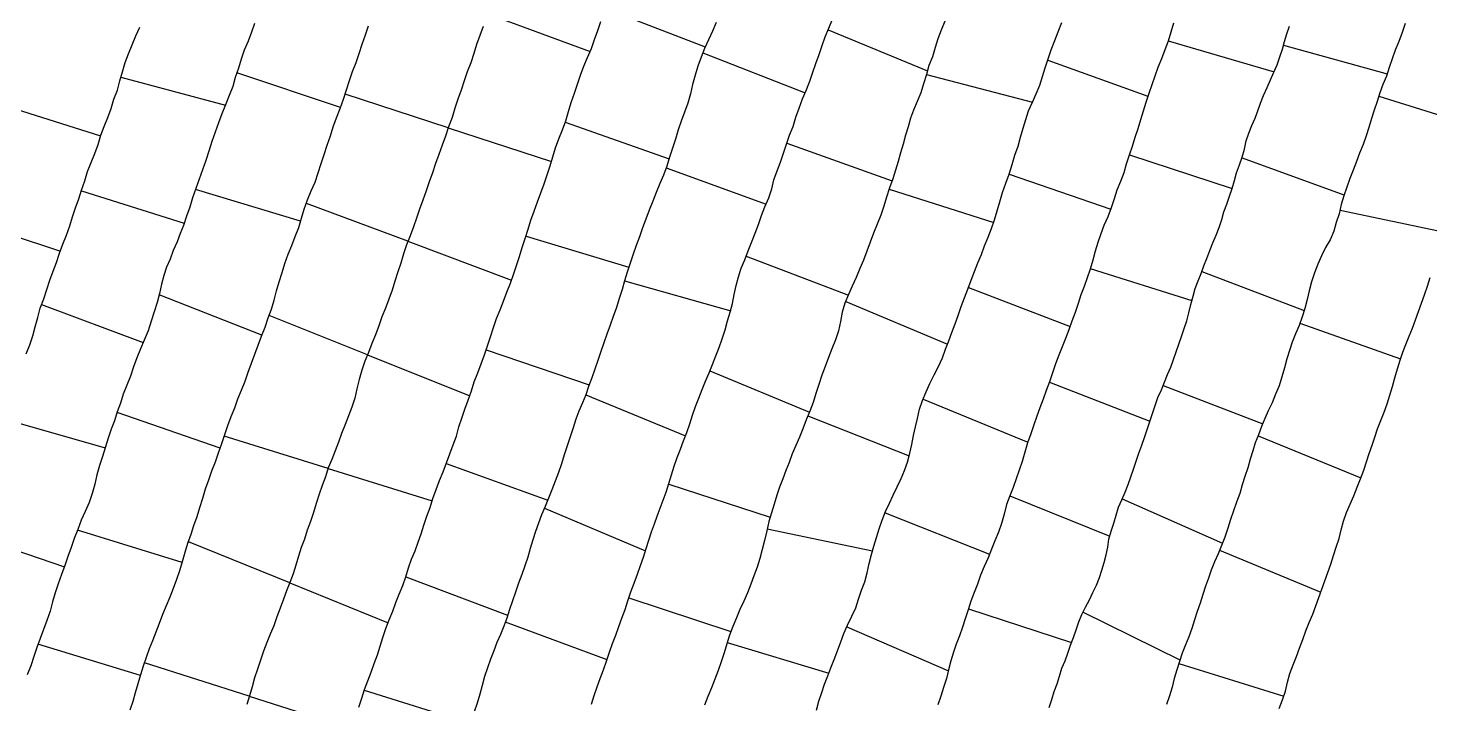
# Model space of a CAD drawing. Extents: x 703186 to 703989, y 1560402 to 1561368.
# Drawn here: x 703669.7 to 703727.8, y 1560685.7 to 1560713.8 of the extents above; entities that cross this region are included whole.
import ezdxf

# ---------------------------------------------------------------- set-up
doc = ezdxf.new("R2010")
doc.units = 0
doc.layers.add('10124_2002_REAL', color=30, linetype='Continuous')
doc.layers.add('AGROCAD PLL', color=7, linetype='Continuous')

msp = doc.modelspace()

# ---------------------------------------------------------------- linework, layer by layer
at = {"layer": '10124_2002_REAL'}
for points in [[(703679.079, 1560713.9508), (703678.9436, 1560713.5866), (703678.8073, 1560713.2078), (703678.6472, 1560712.8381), (703678.5275, 1560712.4721), (703678.4054, 1560712.093), (703678.2771, 1560711.7096), (703678.1715, 1560711.3354), (703678.0293, 1560710.9544), (703677.8776, 1560710.5745), (703677.7218, 1560710.2014), (703677.5815, 1560709.8208), (703677.4459, 1560709.4374), (703677.3083, 1560709.048), (703677.1803, 1560708.6536), (703677.0556, 1560708.2679), (703676.9239, 1560707.8734), (703676.786, 1560707.487), (703676.6433, 1560707.0958), (703676.5015, 1560706.7123), (703676.3897, 1560706.3205), (703676.2553, 1560705.9469), (703676.1313, 1560705.5691), (703675.9858, 1560705.2338), (703675.8672, 1560704.8821), (703675.7077, 1560704.5328), (703675.5736, 1560704.1746), (703675.427, 1560703.8388), (703675.3183, 1560703.4906), (703675.2246, 1560703.1298), (703675.1363, 1560702.7524), (703675.0389, 1560702.3772), (703674.9195, 1560701.9853), (703674.7857, 1560701.5948), (703674.6595, 1560701.1963), (703674.5042, 1560700.8151), (703674.3445, 1560700.4469), (703674.1953, 1560700.0724), (703674.0605, 1560699.7023), (703673.9349, 1560699.3174), (703673.7802, 1560698.9445), (703673.6341, 1560698.5719), (703673.5155, 1560698.194), (703673.3828, 1560697.832), (703673.2655, 1560697.4654), (703673.124, 1560697.1152), (703672.9997, 1560696.7508), (703672.8935, 1560696.378), (703672.7764, 1560695.9904), (703672.6405, 1560695.6087), (703672.534, 1560695.2229), (703672.4493, 1560694.8325), (703672.345, 1560694.4488), (703672.2138, 1560694.0706), (703672.0514, 1560693.7009), (703671.8835, 1560693.3389), (703671.7499, 1560692.9621), (703671.6017, 1560692.5845), (703671.4665, 1560692.2118), (703671.3359, 1560691.836), (703671.2094, 1560691.4559), (703671.0691, 1560691.0858), (703670.9359, 1560690.7083), (703670.8125, 1560690.3293), (703670.6938, 1560689.9568), (703670.5968, 1560689.5617), (703670.4669, 1560689.1778), (703670.3251, 1560688.8125), (703670.184, 1560688.4358), (703670.0433, 1560688.0603), (703669.9277, 1560687.6832), (703669.8041, 1560687.2964), (703669.654, 1560686.9311)], [(703673.9214, 1560685.4739), (703674.0428, 1560685.8322), (703674.1386, 1560686.1973), (703674.2459, 1560686.5693), (703674.3597, 1560686.9408), (703674.4749, 1560687.304), (703674.5997, 1560687.6602), (703674.7271, 1560688.0135), (703674.8554, 1560688.351), (703674.9916, 1560688.7153), (703675.1307, 1560689.0722), (703675.2725, 1560689.4379), (703675.4235, 1560689.8093), (703675.5732, 1560690.1631), (703675.7173, 1560690.5286), (703675.858, 1560690.8981), (703675.9758, 1560691.2579), (703676.0919, 1560691.633), (703676.1954, 1560692.0125), (703676.308, 1560692.3881), (703676.4458, 1560692.7585), (703676.5649, 1560693.1225), (703676.7024, 1560693.4911), (703676.8115, 1560693.8682), (703676.9287, 1560694.2496), (703677.0399, 1560694.6391), (703677.1755, 1560695.0175), (703677.3101, 1560695.3915), (703677.4506, 1560695.764), (703677.5838, 1560696.1354), (703677.7157, 1560696.5179), (703677.839, 1560696.8975), (703677.9625, 1560697.2715), (703678.1099, 1560697.6435), (703678.2542, 1560697.9994), (703678.3891, 1560698.3714), (703678.5338, 1560698.741), (703678.6826, 1560699.1052), (703678.8148, 1560699.4821), (703678.9505, 1560699.8507), (703679.091, 1560700.228), (703679.2243, 1560700.5983), (703679.3641, 1560700.9743), (703679.5113, 1560701.3495), (703679.6458, 1560701.7308), (703679.778, 1560702.0981), (703679.8887, 1560702.4658), (703679.9913, 1560702.8499), (703680.0945, 1560703.2283), (703680.2165, 1560703.6144), (703680.3342, 1560703.997), (703680.4767, 1560704.3715), (703680.6169, 1560704.7428), (703680.7613, 1560705.1142), (703680.9059, 1560705.4889), (703681.0215, 1560705.8713), (703681.139, 1560706.2506), (703681.2763, 1560706.6291), (703681.4262, 1560707.0082), (703681.5924, 1560707.3688), (703681.715, 1560707.7497), (703681.8361, 1560708.1325), (703681.9648, 1560708.5176), (703682.0905, 1560708.902), (703682.2209, 1560709.2853), (703682.3409, 1560709.6651), (703682.4804, 1560710.0385), (703682.6288, 1560710.4197), (703682.7579, 1560710.8074), (703682.8838, 1560711.1943), (703683.0102, 1560711.5783), (703683.1427, 1560711.9495), (703683.2868, 1560712.3245), (703683.4155, 1560712.7019), (703683.5357, 1560713.0916), (703683.6708, 1560713.475), (703683.8078, 1560713.8485)], [(703688.5592, 1560713.8243), (703688.4155, 1560713.4538), (703688.2832, 1560713.0785), (703688.1658, 1560712.6983), (703688.0415, 1560712.3143), (703687.8964, 1560711.9416), (703687.7665, 1560711.5613), (703687.6389, 1560711.1824), (703687.4998, 1560710.8031), (703687.3863, 1560710.4283), (703687.2637, 1560710.0453), (703687.1161, 1560709.6569), (703686.9909, 1560709.2738), (703686.8608, 1560708.8961), (703686.7156, 1560708.5152), (703686.581, 1560708.1325), (703686.4551, 1560707.7539), (703686.3233, 1560707.3751), (703686.1898, 1560707), (703686.0482, 1560706.6222), (703685.9173, 1560706.2461), (703685.7948, 1560705.8772), (703685.6601, 1560705.5057), (703685.5218, 1560705.1404), (703685.3817, 1560704.7659), (703685.2579, 1560704.3954), (703685.1484, 1560704.0103), (703685.0176, 1560703.6385), (703684.892, 1560703.2631), (703684.7779, 1560702.88), (703684.642, 1560702.5131), (703684.4994, 1560702.1423), (703684.3581, 1560701.7715), (703684.2262, 1560701.3977), (703684.0894, 1560701.0303), (703683.9438, 1560700.665), (703683.7986, 1560700.3027), (703683.6509, 1560699.9335), (703683.5226, 1560699.5608), (703683.4184, 1560699.1784), (703683.3223, 1560698.7946), (703683.2309, 1560698.4038), (703683.1091, 1560698.0342), (703682.9766, 1560697.6722), (703682.83, 1560697.3067), (703682.6863, 1560696.9443), (703682.5567, 1560696.5831), (703682.4219, 1560696.2169), (703682.2815, 1560695.8603), (703682.1332, 1560695.51), (703682.0167, 1560695.1368), (703681.8739, 1560694.7802), (703681.7551, 1560694.4144), (703681.6333, 1560694.0359), (703681.5164, 1560693.6581), (703681.3907, 1560693.292), (703681.2628, 1560692.9283), (703681.1409, 1560692.5614), (703681.0112, 1560692.2052), (703680.8966, 1560691.8443), (703680.7833, 1560691.4749), (703680.671, 1560691.1123), (703680.5387, 1560690.7615), (703680.3981, 1560690.4148), (703680.2704, 1560690.06), (703680.1419, 1560689.6979), (703680.0032, 1560689.3301), (703679.8725, 1560688.9622), (703679.7255, 1560688.613), (703679.5884, 1560688.2655), (703679.4459, 1560687.9089), (703679.3192, 1560687.5401), (703679.1979, 1560687.1638), (703679.0768, 1560686.7996), (703678.9787, 1560686.424), (703678.8657, 1560686.0594), (703678.7513, 1560685.7)], [(703683.407, 1560685.5917), (703683.522, 1560685.9599), (703683.635, 1560686.3189), (703683.7727, 1560686.6777), (703683.9102, 1560687.0415), (703684.0411, 1560687.4023), (703684.1775, 1560687.7571), (703684.2837, 1560688.1107), (703684.4009, 1560688.4771), (703684.5244, 1560688.8449), (703684.6627, 1560689.2099), (703684.8076, 1560689.564), (703684.9394, 1560689.9216), (703685.0755, 1560690.2763), (703685.2193, 1560690.636), (703685.3533, 1560690.994), (703685.4551, 1560691.371), (703685.5903, 1560691.7317), (703685.7306, 1560692.0734), (703685.8591, 1560692.4258), (703685.9782, 1560692.7823), (703686.0942, 1560693.1386), (703686.224, 1560693.507), (703686.3538, 1560693.8724), (703686.468, 1560694.2474), (703686.5999, 1560694.6137), (703686.7498, 1560694.9894), (703686.8963, 1560695.3526), (703687.0309, 1560695.7255), (703687.1702, 1560696.0958), (703687.3147, 1560696.4677), (703687.4462, 1560696.8317), (703687.5486, 1560697.2076), (703687.6701, 1560697.5786), (703687.8008, 1560697.9465), (703687.9376, 1560698.3275), (703688.065, 1560698.7088), (703688.1869, 1560699.0859), (703688.3282, 1560699.4596), (703688.4708, 1560699.8268), (703688.6058, 1560700.2036), (703688.7318, 1560700.5747), (703688.8561, 1560700.9511), (703688.987, 1560701.3294), (703689.1151, 1560701.7044), (703689.2566, 1560702.0668), (703689.3978, 1560702.4325), (703689.542, 1560702.7982), (703689.6822, 1560703.1706), (703689.8158, 1560703.5347), (703689.9393, 1560703.9012), (703690.06, 1560704.2796), (703690.1751, 1560704.647), (703690.3038, 1560705.0252), (703690.4208, 1560705.4123), (703690.5378, 1560705.7917), (703690.6683, 1560706.1664), (703690.8078, 1560706.5473), (703690.9414, 1560706.9178), (703691.0808, 1560707.2906), (703691.2091, 1560707.6683), (703691.3268, 1560708.046), (703691.4478, 1560708.4166), (703691.56, 1560708.7924), (703691.6922, 1560709.1643), (703691.8482, 1560709.5302), (703691.9805, 1560709.9042), (703692.0881, 1560710.2891), (703692.2027, 1560710.6748), (703692.3389, 1560711.0499), (703692.4735, 1560711.4264), (703692.5934, 1560711.8065), (703692.731, 1560712.1712), (703692.8867, 1560712.5417), (703693.0469, 1560712.904), (703693.1728, 1560713.2757), (703693.3115, 1560713.6537), (703693.4392, 1560714.0348)], [(703698.2214, 1560713.9867), (703698.0614, 1560713.6232), (703697.9016, 1560713.2678), (703697.7375, 1560712.9143), (703697.5975, 1560712.5534), (703697.4589, 1560712.1765), (703697.3407, 1560711.8074), (703697.2378, 1560711.4225), (703697.1487, 1560711.0248), (703697.0361, 1560710.6435), (703696.9048, 1560710.2698), (703696.7672, 1560709.8971), (703696.6452, 1560709.5327), (703696.5286, 1560709.1534), (703696.4127, 1560708.772), (703696.2885, 1560708.4054), (703696.1718, 1560708.028), (703696.037, 1560707.6595), (703695.8869, 1560707.308), (703695.7313, 1560706.942), (703695.5894, 1560706.5733), (703695.4412, 1560706.2013), (703695.3054, 1560705.8286), (703695.1635, 1560705.4691), (703695.043, 1560705.0949), (703694.9064, 1560704.7306), (703694.7699, 1560704.3719), (703694.644, 1560704.001), (703694.5303, 1560703.6331), (703694.4192, 1560703.2751), (703694.3147, 1560702.9059), (703694.1984, 1560702.5382), (703694.0805, 1560702.1648), (703693.9451, 1560701.7979), (703693.8188, 1560701.4305), (703693.6818, 1560701.0544), (703693.5624, 1560700.6988), (703693.4387, 1560700.3352), (703693.3063, 1560699.9708), (703693.1848, 1560699.6085), (703693.0621, 1560699.2494), (703692.9293, 1560698.889), (703692.8071, 1560698.5457), (703692.6694, 1560698.2111), (703692.5251, 1560697.871), (703692.4024, 1560697.5333), (703692.2899, 1560697.1745), (703692.1653, 1560696.8037), (703692.0367, 1560696.4328), (703691.9154, 1560696.0569), (703691.8008, 1560695.6733), (703691.6767, 1560695.3146), (703691.5424, 1560694.9549), (703691.3981, 1560694.5995), (703691.2597, 1560694.2509), (703691.1232, 1560693.9056), (703690.9777, 1560693.5629), (703690.8531, 1560693.2219), (703690.729, 1560692.8729), (703690.6164, 1560692.5296), (703690.5106, 1560692.1728), (703690.4103, 1560691.8076), (703690.289, 1560691.4446), (703690.1539, 1560691.089), (703690.0229, 1560690.7247), (703689.8984, 1560690.3624), (703689.7683, 1560689.9997), (703689.6438, 1560689.6374), (703689.5308, 1560689.2792), (703689.4064, 1560688.9416), (703689.2713, 1560688.6), (703689.1254, 1560688.2613), (703688.9922, 1560687.926), (703688.864, 1560687.5763), (703688.7379, 1560687.2188), (703688.6153, 1560686.8542), (703688.5206, 1560686.4806), (703688.4122, 1560686.1188), (703688.3068, 1560685.753), (703688.186, 1560685.3898)], [(703693.0494, 1560685.7062), (703693.1566, 1560686.0647), (703693.2815, 1560686.4221), (703693.4108, 1560686.776), (703693.5387, 1560687.1326), (703693.6662, 1560687.4949), (703693.7874, 1560687.863), (703693.9245, 1560688.2234), (703694.0569, 1560688.5748), (703694.187, 1560688.9287), (703694.3103, 1560689.2833), (703694.4371, 1560689.632), (703694.5585, 1560689.9972), (703694.6796, 1560690.3644), (703694.81, 1560690.7321), (703694.9533, 1560691.0989), (703695.0748, 1560691.459), (703695.1973, 1560691.813), (703695.3205, 1560692.1713), (703695.4231, 1560692.5192), (703695.5328, 1560692.8628), (703695.6559, 1560693.1972), (703695.7721, 1560693.5151), (703695.8953, 1560693.84), (703696.0182, 1560694.1711), (703696.1434, 1560694.5074), (703696.257, 1560694.8581), (703696.3612, 1560695.2186), (703696.4697, 1560695.5801), (703696.5966, 1560695.9362), (703696.7336, 1560696.2846), (703696.8596, 1560696.6303), (703696.9945, 1560696.9846), (703697.1228, 1560697.3375), (703697.2423, 1560697.7), (703697.3646, 1560698.059), (703697.4944, 1560698.4089), (703697.6351, 1560698.7604), (703697.7726, 1560699.1096), (703697.9196, 1560699.4508), (703698.0636, 1560699.7999), (703698.2071, 1560700.1535), (703698.3469, 1560700.5104), (703698.4671, 1560700.8678), (703698.5863, 1560701.2391), (703698.6924, 1560701.6066), (703698.8039, 1560701.9657), (703698.898, 1560702.3279), (703698.9698, 1560702.7066), (703699.0398, 1560703.0777), (703699.142, 1560703.4429), (703699.2545, 1560703.792), (703699.4029, 1560704.1434), (703699.5436, 1560704.5129), (703699.68, 1560704.8661), (703699.8279, 1560705.2419), (703699.9734, 1560705.6141), (703700.0927, 1560705.983), (703700.2385, 1560706.3457), (703700.4073, 1560706.7099), (703700.53, 1560707.0923), (703700.6111, 1560707.4594), (703700.7459, 1560707.8283), (703700.8863, 1560708.1942), (703701.0149, 1560708.5639), (703701.1282, 1560708.9464), (703701.2602, 1560709.3148), (703701.4061, 1560709.6789), (703701.5261, 1560710.0563), (703701.6554, 1560710.4401), (703701.8014, 1560710.8165), (703701.9519, 1560711.1725), (703702.1034, 1560711.5507), (703702.2318, 1560711.9227), (703702.3484, 1560712.289), (703702.4905, 1560712.6582), (703702.6131, 1560713.0266), (703702.7342, 1560713.3904), (703702.8849, 1560713.7539), (703703.047, 1560714.1248)], [(703707.6948, 1560714.0384), (703707.5416, 1560713.671), (703707.4072, 1560713.3089), (703707.2983, 1560712.9453), (703707.1801, 1560712.567), (703707.0322, 1560712.1993), (703706.9343, 1560711.8242), (703706.8201, 1560711.4387), (703706.7063, 1560711.0739), (703706.5515, 1560710.7119), (703706.3982, 1560710.3571), (703706.2776, 1560710.021), (703706.1728, 1560709.6653), (703706.0683, 1560709.3163), (703705.9643, 1560708.947), (703705.8634, 1560708.5853), (703705.7678, 1560708.2246), (703705.6561, 1560707.8585), (703705.5377, 1560707.4971), (703705.4046, 1560707.1263), (703705.2838, 1560706.747), (703705.1742, 1560706.3704), (703705.0426, 1560705.9931), (703704.8892, 1560705.616), (703704.7413, 1560705.2453), (703704.6074, 1560704.8693), (703704.4617, 1560704.5015), (703704.3228, 1560704.1306), (703704.1684, 1560703.7761), (703704.0179, 1560703.4137), (703703.8603, 1560703.0542), (703703.7074, 1560702.6982), (703703.5563, 1560702.3396), (703703.4472, 1560701.9668), (703703.3698, 1560701.584), (703703.2826, 1560701.1937), (703703.1606, 1560700.8223), (703703.0187, 1560700.4531), (703702.8806, 1560700.085), (703702.7343, 1560699.7228), (703702.5923, 1560699.3582), (703702.4671, 1560698.9759), (703702.3511, 1560698.6005), (703702.2403, 1560698.2211), (703702.0939, 1560697.8605), (703701.9499, 1560697.4988), (703701.8163, 1560697.1306), (703701.6666, 1560696.7836), (703701.5221, 1560696.4351), (703701.3724, 1560696.0924), (703701.2461, 1560695.7311), (703701.1106, 1560695.3989), (703700.9859, 1560695.0525), (703700.847, 1560694.7179), (703700.7344, 1560694.3751), (703700.6183, 1560694.0106), (703700.5075, 1560693.6506), (703700.3963, 1560693.2887), (703700.3153, 1560692.8994), (703700.2268, 1560692.5021), (703700.1237, 1560692.1238), (703700.0254, 1560691.7583), (703699.9149, 1560691.3984), (703699.7807, 1560691.0381), (703699.6494, 1560690.6836), (703699.5093, 1560690.3285), (703699.363, 1560689.9886), (703699.2044, 1560689.6427), (703699.0547, 1560689.285), (703698.9036, 1560688.9324), (703698.766, 1560688.5757), (703698.6555, 1560688.2089), (703698.5434, 1560687.8435), (703698.4242, 1560687.4666), (703698.2932, 1560687.1015), (703698.1626, 1560686.7422), (703698.0229, 1560686.388), (703697.8778, 1560686.027), (703697.734, 1560685.6748)], [(703702.3811, 1560685.4674), (703702.4769, 1560685.8318), (703702.5935, 1560686.1922), (703702.7088, 1560686.5361), (703702.8439, 1560686.8785), (703702.9726, 1560687.2161), (703703.107, 1560687.5589), (703703.244, 1560687.9154), (703703.3867, 1560688.2889), (703703.5142, 1560688.6426), (703703.6657, 1560688.9935), (703703.8408, 1560689.3563), (703704.0029, 1560689.707), (703704.1238, 1560690.0698), (703704.2446, 1560690.4383), (703704.382, 1560690.7899), (703704.484, 1560691.1568), (703704.5642, 1560691.5412), (703704.6564, 1560691.9137), (703704.7595, 1560692.2676), (703704.8621, 1560692.6173), (703704.9775, 1560692.9779), (703705.0997, 1560693.3411), (703705.2406, 1560693.6982), (703705.4014, 1560694.0484), (703705.5577, 1560694.3863), (703705.7224, 1560694.7242), (703705.8847, 1560695.0736), (703706.0317, 1560695.4006), (703706.1521, 1560695.7538), (703706.2487, 1560696.117), (703706.326, 1560696.4822), (703706.4033, 1560696.8496), (703706.4882, 1560697.2109), (703706.5681, 1560697.5661), (703706.6545, 1560697.9468), (703706.7744, 1560698.3119), (703706.9187, 1560698.6627), (703707.0812, 1560699.015), (703707.2527, 1560699.3705), (703707.4368, 1560699.7166), (703707.5989, 1560700.0735), (703707.7284, 1560700.4323), (703707.8608, 1560700.7838), (703707.9897, 1560701.134), (703708.1275, 1560701.4824), (703708.2461, 1560701.8363), (703708.3822, 1560702.2008), (703708.5166, 1560702.5665), (703708.6522, 1560702.9306), (703708.7913, 1560703.2956), (703708.9278, 1560703.6614), (703709.0716, 1560704.0117), (703709.2125, 1560704.3693), (703709.3426, 1560704.7215), (703709.4911, 1560705.078), (703709.6323, 1560705.4398), (703709.7612, 1560705.8026), (703709.8717, 1560706.1778), (703709.9824, 1560706.5545), (703710.0923, 1560706.9368), (703710.2313, 1560707.316), (703710.3625, 1560707.6992), (703710.4874, 1560708.0988), (703710.6068, 1560708.4836), (703710.7332, 1560708.863), (703710.8407, 1560709.2363), (703710.9506, 1560709.6073), (703711.0501, 1560709.9685), (703711.1669, 1560710.3301), (703711.3299, 1560710.6805), (703711.4874, 1560711.031), (703711.6332, 1560711.3851), (703711.7427, 1560711.7414), (703711.852, 1560712.1139), (703711.9839, 1560712.4814), (703712.1119, 1560712.8606), (703712.2632, 1560713.2374), (703712.397, 1560713.6042), (703712.5444, 1560713.9827)], [(703717.1864, 1560713.9544), (703717.0677, 1560713.5902), (703716.9575, 1560713.2151), (703716.8242, 1560712.8489), (703716.6762, 1560712.4863), (703716.5347, 1560712.1224), (703716.4073, 1560711.7597), (703716.2783, 1560711.4068), (703716.1513, 1560711.0435), (703716.0369, 1560710.6743), (703715.9199, 1560710.3115), (703715.8055, 1560709.9465), (703715.6958, 1560709.5772), (703715.5772, 1560709.2118), (703715.4622, 1560708.8466), (703715.3411, 1560708.4776), (703715.2198, 1560708.1157), (703715.1142, 1560707.7559), (703714.9827, 1560707.3878), (703714.8296, 1560707.0353), (703714.7137, 1560706.6664), (703714.5994, 1560706.2932), (703714.4556, 1560705.9205), (703714.2855, 1560705.5616), (703714.1642, 1560705.2167), (703714.0491, 1560704.8586), (703713.9349, 1560704.4993), (703713.8418, 1560704.1297), (703713.7243, 1560703.7553), (703713.5966, 1560703.3926), (703713.475, 1560703.0328), (703713.3419, 1560702.6856), (703713.2291, 1560702.3258), (703713.1025, 1560701.9591), (703712.9663, 1560701.5977), (703712.8359, 1560701.2327), (703712.7055, 1560700.8842), (703712.5624, 1560700.5394), (703712.4205, 1560700.1833), (703712.2854, 1560699.8279), (703712.1578, 1560699.4561), (703712.0391, 1560699.0793), (703711.9006, 1560698.725), (703711.7796, 1560698.3585), (703711.641, 1560698.0058), (703711.5147, 1560697.6507), (703711.3915, 1560697.3007), (703711.2658, 1560696.9302), (703711.1316, 1560696.5476), (703711.0194, 1560696.1569), (703710.8982, 1560695.7703), (703710.7743, 1560695.4106), (703710.654, 1560695.0609), (703710.5378, 1560694.7034), (703710.397, 1560694.3532), (703710.2495, 1560693.9871), (703710.1619, 1560693.5979), (703710.0528, 1560693.2051), (703709.9178, 1560692.8402), (703709.7671, 1560692.4908), (703709.6372, 1560692.1346), (703709.4896, 1560691.778), (703709.3263, 1560691.4261), (703709.1737, 1560691.0578), (703709.0516, 1560690.6915), (703708.9212, 1560690.3387), (703708.7825, 1560689.9833), (703708.665, 1560689.6219), (703708.5452, 1560689.2531), (703708.4302, 1560688.8989), (703708.3074, 1560688.5427), (703708.174, 1560688.2033), (703708.0583, 1560687.8664), (703707.9443, 1560687.5047), (703707.8537, 1560687.131), (703707.7707, 1560686.7695), (703707.6455, 1560686.4017), (703707.5344, 1560686.0435), (703707.404, 1560685.6872)], [(703712.0244, 1560685.5773), (703712.1306, 1560685.904), (703712.2346, 1560686.2284), (703712.3543, 1560686.5528), (703712.4548, 1560686.8739), (703712.5506, 1560687.2), (703712.6833, 1560687.5098), (703712.8037, 1560687.8267), (703712.9092, 1560688.1507), (703713.0337, 1560688.4741), (703713.1468, 1560688.7982), (703713.2597, 1560689.1187), (703713.3853, 1560689.4313), (703713.5358, 1560689.736), (703713.6966, 1560690.0402), (703713.84, 1560690.3476), (703713.9881, 1560690.6509), (703714.1049, 1560690.9635), (703714.2098, 1560691.2739), (703714.3003, 1560691.584), (703714.3833, 1560691.8986), (703714.4518, 1560692.2229), (703714.5035, 1560692.55), (703714.5883, 1560692.8816), (703714.6991, 1560693.2219), (703714.7979, 1560693.5455), (703714.9048, 1560693.876), (703715.0322, 1560694.1894), (703715.1716, 1560694.5043), (703715.2947, 1560694.8201), (703715.4087, 1560695.143), (703715.5238, 1560695.4628), (703715.6291, 1560695.7879), (703715.7396, 1560696.1227), (703715.8633, 1560696.4501), (703715.9775, 1560696.7722), (703716.091, 1560697.1064), (703716.2003, 1560697.4319), (703716.3063, 1560697.7649), (703716.4137, 1560698.1002), (703716.5342, 1560698.4267), (703716.6809, 1560698.7435), (703716.8049, 1560699.0652), (703716.9313, 1560699.3827), (703717.0645, 1560699.6923), (703717.1797, 1560700.0061), (703717.2917, 1560700.3261), (703717.4053, 1560700.6442), (703717.5074, 1560700.9627), (703717.6233, 1560701.2913), (703717.7369, 1560701.6162), (703717.8225, 1560701.9436), (703717.8984, 1560702.2881), (703717.9963, 1560702.6322), (703718.0726, 1560702.9536), (703718.2034, 1560703.2681), (703718.3258, 1560703.5803), (703718.4436, 1560703.8878), (703718.5672, 1560704.2043), (703718.6895, 1560704.5252), (703718.8138, 1560704.842), (703718.9475, 1560705.1618), (703719.0682, 1560705.4812), (703719.1773, 1560705.8129), (703719.2718, 1560706.1315), (703719.3854, 1560706.4575), (703719.5076, 1560706.7788), (703719.6096, 1560707.102), (703719.7027, 1560707.4278), (703719.7984, 1560707.7554), (703719.9158, 1560708.0827), (703720.0326, 1560708.4038), (703720.1203, 1560708.7358), (703720.1883, 1560709.0789), (703720.297, 1560709.394), (703720.421, 1560709.7087), (703720.5671, 1560710.0138), (703720.6807, 1560710.3197), (703720.7812, 1560710.6442), (703720.9153, 1560710.9618), (703721.0595, 1560711.2851), (703721.2065, 1560711.606), (703721.3467, 1560711.9216), (703721.4832, 1560712.2379), (703721.5892, 1560712.5658), (703721.6968, 1560712.885), (703721.7839, 1560713.198), (703721.8818, 1560713.519), (703721.993, 1560713.8369)], [(703726.7875, 1560713.9442), (703726.659, 1560713.5727), (703726.5228, 1560713.2059), (703726.3773, 1560712.8383), (703726.246, 1560712.4802), (703726.1279, 1560712.1159), (703726.0078, 1560711.7557), (703725.8658, 1560711.412), (703725.7301, 1560711.0639), (703725.6197, 1560710.7109), (703725.5042, 1560710.347), (703725.3946, 1560709.999), (703725.2823, 1560709.6311), (703725.1692, 1560709.2849), (703725.0482, 1560708.9283), (703724.8991, 1560708.5727), (703724.7633, 1560708.221), (703724.6275, 1560707.8654), (703724.4935, 1560707.5099), (703724.362, 1560707.1597), (703724.2367, 1560706.799), (703724.1364, 1560706.4335), (703724.0551, 1560706.0513), (703723.9307, 1560705.6866), (703723.8338, 1560705.3262), (703723.675, 1560704.9771), (703723.4786, 1560704.6517), (703723.3169, 1560704.3141), (703723.1651, 1560703.9603), (703723.0243, 1560703.6061), (703722.9049, 1560703.2266), (703722.8, 1560702.8587), (703722.7249, 1560702.4935), (703722.6267, 1560702.1266), (703722.5166, 1560701.7794), (703722.39, 1560701.424), (703722.2451, 1560701.0693), (703722.1013, 1560700.7288), (703721.9871, 1560700.3835), (703721.8815, 1560700.0299), (703721.7857, 1560699.6633), (703721.6776, 1560699.2916), (703721.5585, 1560698.92), (703721.4131, 1560698.5649), (703721.2667, 1560698.215), (703721.1102, 1560697.8844), (703720.9604, 1560697.562), (703720.835, 1560697.2249), (703720.7061, 1560696.8856), (703720.5695, 1560696.5496), (703720.466, 1560696.2138), (703720.3646, 1560695.8684), (703720.2557, 1560695.5068), (703720.1412, 1560695.1551), (703720.024, 1560694.8089), (703719.9244, 1560694.4443), (703719.7978, 1560694.0898), (703719.6723, 1560693.726), (703719.5488, 1560693.3653), (703719.4277, 1560693.0061), (703719.3036, 1560692.6437), (703719.1707, 1560692.2888), (703719.0294, 1560691.948), (703718.8805, 1560691.6078), (703718.7479, 1560691.271), (703718.6359, 1560690.9335), (703718.5069, 1560690.5996), (703718.3893, 1560690.2634), (703718.2877, 1560689.906), (703718.1654, 1560689.557), (703718.0535, 1560689.2052), (703717.9421, 1560688.8514), (703717.8194, 1560688.5084), (703717.6787, 1560688.1674), (703717.5384, 1560687.8304), (703717.4236, 1560687.4766), (703717.318, 1560687.1379), (703717.2124, 1560686.7808), (703717.1291, 1560686.4122), (703717.0084, 1560686.0579), (703716.8955, 1560685.6957)], [(703669.6101, 1560700.2384), (703669.7542, 1560700.6178), (703669.8784, 1560700.9906), (703669.9841, 1560701.3662), (703670.0858, 1560701.7481), (703670.189, 1560702.1357), (703670.332, 1560702.519), (703670.4595, 1560702.9104), (703670.5917, 1560703.2935), (703670.7259, 1560703.6728), (703670.8641, 1560704.0352), (703670.9942, 1560704.421), (703671.1294, 1560704.7975), (703671.2795, 1560705.1719), (703671.4168, 1560705.5542), (703671.5316, 1560705.9286), (703671.6547, 1560706.2963), (703671.7928, 1560706.6715), (703671.9065, 1560707.0317), (703672.0375, 1560707.415), (703672.1479, 1560707.8084), (703672.3072, 1560708.1816), (703672.4592, 1560708.5543), (703672.5933, 1560708.9294), (703672.7001, 1560709.3131), (703672.8428, 1560709.677), (703672.9947, 1560710.0482), (703673.1258, 1560710.4264), (703673.2477, 1560710.8072), (703673.387, 1560711.1822), (703673.4952, 1560711.5641), (703673.5963, 1560711.9407), (703673.7117, 1560712.3231), (703673.8493, 1560712.692), (703673.9955, 1560713.0669), (703674.1582, 1560713.4307), (703674.3139, 1560713.8001)], [(703721.5656, 1560685.5351), (703721.6985, 1560685.8857), (703721.8224, 1560686.2456), (703721.9134, 1560686.616), (703722.0097, 1560686.9879), (703722.136, 1560687.3466), (703722.2805, 1560687.6848), (703722.405, 1560688.036), (703722.546, 1560688.3914), (703722.6673, 1560688.7454), (703722.8117, 1560689.0934), (703722.9561, 1560689.4403), (703723.0792, 1560689.7958), (703723.2082, 1560690.1407), (703723.333, 1560690.4801), (703723.4512, 1560690.8243), (703723.5763, 1560691.1687), (703723.7064, 1560691.5236), (703723.8173, 1560691.8735), (703723.9304, 1560692.2264), (703724.0427, 1560692.5804), (703724.127, 1560692.9435), (703724.2302, 1560693.3034), (703724.3531, 1560693.6569), (703724.4995, 1560694.0025), (703724.654, 1560694.3548), (703724.7969, 1560694.7078), (703724.9354, 1560695.0633), (703725.0661, 1560695.4107), (703725.1864, 1560695.7584), (703725.2987, 1560696.1115), (703725.4157, 1560696.4571), (703725.5322, 1560696.791), (703725.6452, 1560697.1341), (703725.782, 1560697.4803), (703725.9101, 1560697.8212), (703726.045, 1560698.1715), (703726.1559, 1560698.524), (703726.2553, 1560698.884), (703726.3524, 1560699.2527), (703726.4643, 1560699.6188), (703726.573, 1560699.9736), (703726.6908, 1560700.3076), (703726.8135, 1560700.6351), (703726.9534, 1560700.9761), (703727.0829, 1560701.309), (703727.2104, 1560701.6544), (703727.3328, 1560702.0028), (703727.4571, 1560702.3435), (703727.5864, 1560702.6943), (703727.7085, 1560703.0472), (703727.8196, 1560703.4054)]]:
    msp.add_lwpolyline(points, dxfattribs=at)
at = {"layer": 'AGROCAD PLL', "color": 5, "true_color": 0x0000ff}
for points in [[(703693.6229, 1560714.5637), (703697.7674, 1560712.9788)], [(703711.9623, 1560712.4211), (703716.1162, 1560710.9302)], [(703696.1479, 1560707.9627), (703700.2863, 1560706.4488)], [(703724.0882, 1560706.2069), (703728.4253, 1560705.2844)], [(703690.3344, 1560705.1264), (703694.5939, 1560703.839)], [(703713.731, 1560703.7765), (703717.9456, 1560702.4538)], [(703683.7586, 1560700.2027), (703679.6827, 1560701.8332)], [(703683.7586, 1560700.2027), (703679.6827, 1560701.8332)], [(703722.4223, 1560701.5147), (703726.5926, 1560700.0292)], [(703716.753, 1560698.9306), (703720.878, 1560697.3406)], [(703668.6738, 1560697.5429), (703672.8823, 1560696.341)], [(703696.2493, 1560694.8342), (703700.4528, 1560693.4726)], [(703680.5327, 1560690.7466), (703684.6173, 1560689.0902)], [(703694.5978, 1560690.1163), (703698.8228, 1560688.7229)], [(703698.6747, 1560688.2728), (703702.8912, 1560687.0025)], [(703674.3459, 1560686.8957), (703670.0949, 1560688.1979)], [(703678.8591, 1560686.0388), (703683.0926, 1560684.6913)]]:
    msp.add_lwpolyline(points, dxfattribs=at)
at = {"layer": 'AGROCAD PLL', "color": 3, "true_color": 0x00ff00}
for points in [[(703688.7491, 1560714.343), (703692.9941, 1560712.7845)], [(703702.8557, 1560713.6834), (703706.9739, 1560711.9761)], [(703721.7428, 1560713.0504), (703726.0407, 1560711.8544)], [(703673.5371, 1560711.7201), (703677.8702, 1560710.5568)], [(703682.6429, 1560710.4619), (703678.3391, 1560711.895)], [(703706.9347, 1560711.8257), (703711.3291, 1560710.6787)], [(703706.9347, 1560711.8257), (703711.3291, 1560710.6787)], [(703687.105, 1560709.6228), (703682.8273, 1560711.0208)], [(703687.105, 1560709.6228), (703682.8273, 1560711.0208)], [(703725.6908, 1560710.9382), (703730.0299, 1560709.5812)], [(703687.105, 1560709.6228), (703691.3849, 1560708.2241)], [(703715.3487, 1560708.5008), (703719.6097, 1560707.1024)], [(703715.3487, 1560708.5008), (703719.6097, 1560707.1024)], [(703720.0202, 1560708.3697), (703724.2481, 1560706.8318)], [(703710.3601, 1560707.6921), (703714.5815, 1560706.2468)], [(703671.8972, 1560707.0022), (703676.16, 1560705.6567)], [(703680.9844, 1560705.7487), (703676.6317, 1560707.0645)], [(703705.3887, 1560707.0763), (703709.7232, 1560705.6958)], [(703685.4357, 1560704.9103), (703681.2243, 1560706.4858)], [(703685.4357, 1560704.9103), (703681.2243, 1560706.4858)], [(703666.7231, 1560705.9262), (703671.0235, 1560704.5026)], [(703699.458, 1560704.2881), (703703.6971, 1560702.6738)], [(703718.3557, 1560703.6583), (703722.5972, 1560702.0335)], [(703708.6743, 1560702.9886), (703712.8893, 1560701.3823)], [(703670.2446, 1560702.2847), (703674.4595, 1560700.7121)], [(703688.6762, 1560700.4109), (703692.9548, 1560698.9582)], [(703697.953, 1560699.5318), (703702.0813, 1560697.829)], [(703712.037, 1560699.074), (703716.2046, 1560697.4448)], [(703712.037, 1560699.074), (703716.2044, 1560697.4449)], [(703692.8059, 1560698.5427), (703696.94, 1560696.8414)], [(703677.65, 1560696.3274), (703673.3733, 1560697.8022)], [(703702.0209, 1560697.6771), (703706.2191, 1560696.0057)], [(703682.1252, 1560695.4845), (703677.8169, 1560696.8294)], [(703682.1252, 1560695.4845), (703677.8169, 1560696.8294)], [(703682.1252, 1560695.4845), (703686.435, 1560694.1392)], [(703687.02, 1560695.6953), (703691.23, 1560694.1757)], [(703710.3968, 1560694.3527), (703714.5379, 1560692.6843)], [(703715.0513, 1560694.2325), (703719.2093, 1560692.3918)], [(703691.0981, 1560693.8466), (703695.2853, 1560692.0689)], [(703676.0768, 1560691.5843), (703671.7364, 1560692.9277)], [(703700.3318, 1560692.9787), (703704.7018, 1560692.0694)], [(703666.9377, 1560692.8601), (703671.1908, 1560691.4068)], [(703680.5327, 1560690.7466), (703676.3312, 1560692.4505)], [(703680.5327, 1560690.7466), (703676.3312, 1560692.4505)], [(703719.0916, 1560692.0981), (703723.2882, 1560690.3582)], [(703685.3501, 1560690.9855), (703689.5707, 1560689.4057)], [(703708.6792, 1560689.6655), (703712.9569, 1560688.2747)], [(703713.4315, 1560689.5248), (703717.445, 1560687.5425)], [(703689.4724, 1560689.1208), (703693.6899, 1560687.5668)]]:
    msp.add_lwpolyline(points, dxfattribs=at)
at = {"layer": 'AGROCAD PLL', "color": 1, "true_color": 0xff0000}
for points in [[(703716.9622, 1560713.2312), (703721.3549, 1560711.9406)], [(703697.6635, 1560712.7236), (703701.9111, 1560711.0759)], [(703668.3466, 1560710.6514), (703672.6908, 1560709.2799)], [(703691.9619, 1560709.8517), (703696.265, 1560708.3295)], [(703701.1433, 1560708.9885), (703705.5112, 1560707.4234)], [(703685.4357, 1560704.9103), (703689.731, 1560703.3035)], [(703694.4189, 1560703.2741), (703698.8202, 1560702.0284)], [(703679.3808, 1560701.0169), (703675.1198, 1560702.6887)], [(703703.5884, 1560702.4157), (703707.8061, 1560700.6385)], [(703683.7586, 1560700.2027), (703687.9975, 1560698.5069)], [(703706.7947, 1560698.3613), (703711.1407, 1560696.5736)], [(703720.6854, 1560696.8346), (703724.9496, 1560695.101)], [(703705.218, 1560693.6409), (703709.5527, 1560691.9305)], [(703703.6305, 1560688.9121), (703707.8449, 1560687.0925)], [(703678.8591, 1560686.0388), (703674.516, 1560687.4213)], [(703678.8591, 1560686.0388), (703674.516, 1560687.4213)], [(703717.399, 1560687.3976), (703721.7518, 1560686.0404)], [(703683.6271, 1560686.2936), (703688.0355, 1560684.906)]]:
    msp.add_lwpolyline(points, dxfattribs=at)

doc.saveas('drawing.dxf')
